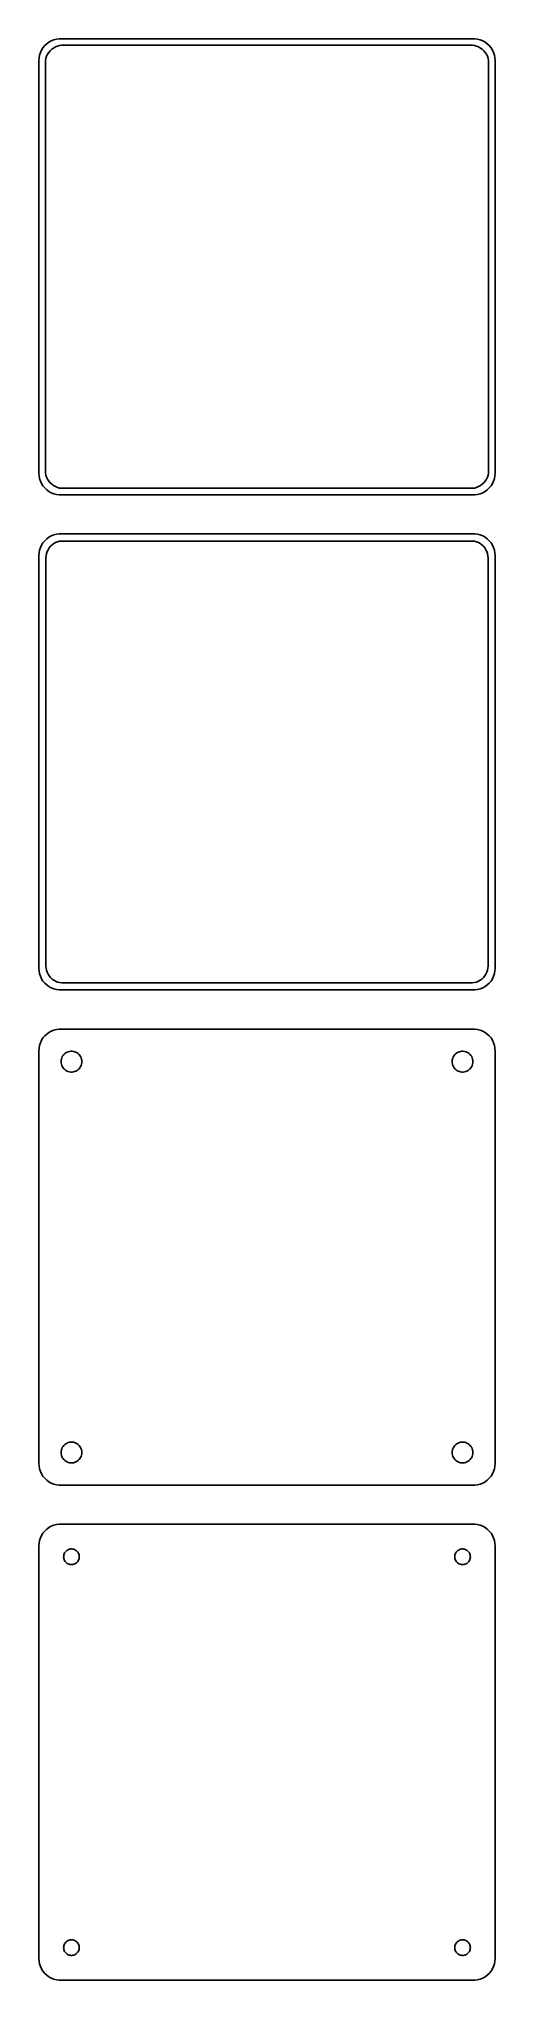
# Model space of a CAD drawing. Header units: metres. Extents: x -52 to 52, y 290 to 736.
import ezdxf

# ---------------------------------------------------------------- set-up
doc = ezdxf.new("R2010")
doc.units = ezdxf.units.M

msp = doc.modelspace()

# ---------------------------------------------------------------- linework, layer by layer
for p, q in [((-52.1489, 733.341), (-52.3429, 732.743)), ((-51.8815, 733.909), (-52.1489, 733.341)), ((-51.5451, 734.439), (-51.8815, 733.909)), ((-51.1448, 734.923), (-51.5451, 734.439)), ((-50.6871, 735.353), (-51.1448, 734.923)), ((-50.1791, 735.722), (-50.6871, 735.353)), ((-50.5052, 732.927), (-50.2361, 733.351)), ((-50.2361, 733.351), (-49.9159, 733.738)), ((-49.6289, 736.024), (-50.1791, 735.722)), ((-49.9159, 733.738), (-49.5497, 734.082)), ((-49.0451, 736.255), (-49.6289, 736.024)), ((-49.5497, 734.082), (-49.1433, 734.377)), ((-49.1433, 734.377), (-48.7031, 734.619)), ((-48.4369, 736.411), (-49.0451, 736.255)), ((-48.7031, 734.619), (-48.2361, 734.804)), ((-47.8139, 736.49), (-48.4369, 736.411)), ((-48.2361, 734.804), (-47.7495, 734.929)), ((47.8139, 736.49), (-47.8139, 736.49)), ((-47.7495, 734.929), (-47.2512, 734.992)), ((-47.2512, 734.992), (47.2512, 734.992)), ((47.2512, 734.992), (47.7495, 734.929)), ((47.7495, 734.929), (48.2361, 734.804)), ((48.4369, 736.411), (47.8139, 736.49)), ((48.2361, 734.804), (48.7031, 734.619)), ((49.0451, 736.255), (48.4369, 736.411)), ((48.7031, 734.619), (49.1433, 734.377)), ((49.6289, 736.024), (49.0451, 736.255)), ((49.1433, 734.377), (49.5497, 734.082)), ((49.5497, 734.082), (49.9159, 733.738)), ((50.1791, 735.722), (49.6289, 736.024)), ((49.9159, 733.738), (50.2361, 733.351)), ((50.6871, 735.353), (50.1791, 735.722)), ((50.2361, 733.351), (50.5052, 732.927)), ((51.1448, 734.923), (50.6871, 735.353)), ((51.5451, 734.439), (51.1448, 734.923)), ((51.8815, 733.909), (51.5451, 734.439)), ((52.1489, 733.341), (51.8815, 733.909)), ((52.3429, 732.743), (52.1489, 733.341)), ((-52.4606, 732.127), (-52.5, 731.5)), ((-52.5, 731.5), (-52.5, 636.5)), ((-52.3429, 732.743), (-52.4606, 732.127)), ((-51, 731), (-50.9685, 731.501)), ((-51, 637), (-51, 731)), ((-50.9685, 731.501), (-50.8743, 731.995)), ((-50.8743, 731.995), (-50.7191, 732.472)), ((-50.7191, 732.472), (-50.5052, 732.927)), ((50.5052, 732.927), (50.7191, 732.472)), ((50.7191, 732.472), (50.8743, 731.995)), ((50.8743, 731.995), (50.9685, 731.501)), ((50.9685, 731.501), (51, 731)), ((51, 731), (51, 637)), ((52.4606, 732.127), (52.3429, 732.743)), ((52.5, 731.5), (52.4606, 732.127)), ((52.5, 636.5), (52.5, 731.5)), ((-52.5, 636.5), (-52.4606, 635.873)), ((-52.4606, 635.873), (-52.3429, 635.257)), ((-52.3429, 635.257), (-52.1489, 634.659)), ((-50.9685, 636.499), (-51, 637)), ((-50.8743, 636.005), (-50.9685, 636.499)), ((-50.7191, 635.528), (-50.8743, 636.005)), ((-50.5052, 635.073), (-50.7191, 635.528)), ((-50.2361, 634.649), (-50.5052, 635.073)), ((50.5052, 635.073), (50.2361, 634.649)), ((50.7191, 635.528), (50.5052, 635.073)), ((50.8743, 636.005), (50.7191, 635.528)), ((50.9685, 636.499), (50.8743, 636.005)), ((51, 637), (50.9685, 636.499)), ((52.1489, 634.659), (52.3429, 635.257)), ((52.3429, 635.257), (52.4606, 635.873)), ((52.4606, 635.873), (52.5, 636.5)), ((-52.1489, 634.659), (-51.8815, 634.091)), ((-51.8815, 634.091), (-51.5451, 633.561)), ((-51.5451, 633.561), (-51.1448, 633.077)), ((-51.1448, 633.077), (-50.6871, 632.647)), ((-50.6871, 632.647), (-50.1791, 632.278)), ((-49.9159, 634.262), (-50.2361, 634.649)), ((-50.1791, 632.278), (-49.6289, 631.976)), ((-49.5497, 633.918), (-49.9159, 634.262)), ((-49.6289, 631.976), (-49.0451, 631.745)), ((-49.1433, 633.623), (-49.5497, 633.918)), ((-48.7031, 633.381), (-49.1433, 633.623)), ((-49.0451, 631.745), (-48.4369, 631.589)), ((-48.2361, 633.196), (-48.7031, 633.381)), ((-48.4369, 631.589), (-47.8139, 631.51)), ((-47.7495, 633.071), (-48.2361, 633.196)), ((-47.8139, 631.51), (47.8139, 631.51)), ((-47.2512, 633.008), (-47.7495, 633.071)), ((47.2512, 633.008), (-47.2512, 633.008)), ((47.7495, 633.071), (47.2512, 633.008)), ((48.2361, 633.196), (47.7495, 633.071)), ((47.8139, 631.51), (48.4369, 631.589)), ((48.7031, 633.381), (48.2361, 633.196)), ((48.4369, 631.589), (49.0451, 631.745)), ((49.1433, 633.623), (48.7031, 633.381)), ((49.0451, 631.745), (49.6289, 631.976)), ((49.5497, 633.918), (49.1433, 633.623)), ((49.9159, 634.262), (49.5497, 633.918)), ((49.6289, 631.976), (50.1791, 632.278)), ((50.2361, 634.649), (49.9159, 634.262)), ((50.1791, 632.278), (50.6871, 632.647)), ((50.6871, 632.647), (51.1448, 633.077)), ((51.1448, 633.077), (51.5451, 633.561)), ((51.5451, 633.561), (51.8815, 634.091)), ((51.8815, 634.091), (52.1489, 634.659)), ((-50.6871, 621.353), (-51.1448, 620.923)), ((-50.1791, 621.722), (-50.6871, 621.353)), ((-49.6289, 622.024), (-50.1791, 621.722)), ((-49.0451, 622.255), (-49.6289, 622.024)), ((-48.4369, 622.411), (-49.0451, 622.255)), ((-47.8139, 622.49), (-48.4369, 622.411)), ((47.8139, 622.49), (-47.8139, 622.49)), ((48.4369, 622.411), (47.8139, 622.49)), ((49.0451, 622.255), (48.4369, 622.411)), ((49.6289, 622.024), (49.0451, 622.255)), ((50.1791, 621.722), (49.6289, 622.024)), ((50.6871, 621.353), (50.1791, 621.722)), ((51.1448, 620.923), (50.6871, 621.353)), ((-52.4606, 618.127), (-52.5, 617.5)), ((-52.5, 617.5), (-52.5, 522.5)), ((-52.3429, 618.743), (-52.4606, 618.127)), ((-52.1489, 619.341), (-52.3429, 618.743)), ((-51.8815, 619.909), (-52.1489, 619.341)), ((-51.5451, 620.439), (-51.8815, 619.909)), ((-51.1448, 620.923), (-51.5451, 620.439)), ((-50.8726, 617), (-50.8421, 617.485)), ((-50.8726, 523), (-50.8726, 617)), ((-50.8421, 617.485), (-50.751, 617.963)), ((-50.751, 617.963), (-50.6007, 618.426)), ((-50.6007, 618.426), (-50.3936, 618.866)), ((-50.3936, 618.866), (-50.133, 619.276)), ((-50.133, 619.276), (-49.823, 619.651)), ((-49.823, 619.651), (-49.4685, 619.984)), ((-49.4685, 619.984), (-49.0751, 620.27)), ((-49.0751, 620.27), (-48.6489, 620.504)), ((-48.6489, 620.504), (-48.1967, 620.683)), ((-48.1967, 620.683), (-47.7256, 620.804)), ((-47.7256, 620.804), (-47.2432, 620.865)), ((-47.2432, 620.865), (47.2432, 620.865)), ((47.2432, 620.865), (47.7256, 620.804)), ((47.7256, 620.804), (48.1967, 620.683)), ((48.1967, 620.683), (48.6489, 620.504)), ((48.6489, 620.504), (49.0751, 620.27)), ((49.0751, 620.27), (49.4685, 619.984)), ((49.4685, 619.984), (49.823, 619.651)), ((49.823, 619.651), (50.133, 619.276)), ((50.133, 619.276), (50.3936, 618.866)), ((50.3936, 618.866), (50.6007, 618.426)), ((50.6007, 618.426), (50.751, 617.963)), ((50.751, 617.963), (50.8421, 617.485)), ((50.8421, 617.485), (50.8726, 617)), ((50.8726, 617), (50.8726, 523)), ((51.5451, 620.439), (51.1448, 620.923)), ((51.8815, 619.909), (51.5451, 620.439)), ((52.1489, 619.341), (51.8815, 619.909)), ((52.3429, 618.743), (52.1489, 619.341)), ((52.4606, 618.127), (52.3429, 618.743)), ((52.5, 617.5), (52.4606, 618.127)), ((52.5, 522.5), (52.5, 617.5)), ((-50.8421, 522.515), (-50.8726, 523)), ((50.8726, 523), (50.8421, 522.515)), ((-52.5, 522.5), (-52.4606, 521.873)), ((-52.4606, 521.873), (-52.3429, 521.257)), ((-52.3429, 521.257), (-52.1489, 520.659)), ((-52.1489, 520.659), (-51.8815, 520.091)), ((-51.8815, 520.091), (-51.5451, 519.561)), ((-51.5451, 519.561), (-51.1448, 519.077)), ((-51.1448, 519.077), (-50.6871, 518.647)), ((-50.751, 522.037), (-50.8421, 522.515)), ((-50.6007, 521.574), (-50.751, 522.037)), ((-50.6871, 518.647), (-50.1791, 518.278)), ((-50.3936, 521.134), (-50.6007, 521.574)), ((-50.133, 520.724), (-50.3936, 521.134)), ((-49.823, 520.349), (-50.133, 520.724)), ((-49.4685, 520.016), (-49.823, 520.349)), ((-49.0751, 519.73), (-49.4685, 520.016)), ((-48.6489, 519.496), (-49.0751, 519.73)), ((-48.1967, 519.317), (-48.6489, 519.496)), ((-47.7256, 519.196), (-48.1967, 519.317)), ((-47.2432, 519.135), (-47.7256, 519.196)), ((47.2432, 519.135), (-47.2432, 519.135)), ((47.7256, 519.196), (47.2432, 519.135)), ((48.1967, 519.317), (47.7256, 519.196)), ((48.6489, 519.496), (48.1967, 519.317)), ((49.0751, 519.73), (48.6489, 519.496)), ((49.4685, 520.016), (49.0751, 519.73)), ((49.823, 520.349), (49.4685, 520.016)), ((50.133, 520.724), (49.823, 520.349)), ((50.3936, 521.134), (50.133, 520.724)), ((50.1791, 518.278), (50.6871, 518.647)), ((50.6007, 521.574), (50.3936, 521.134)), ((50.751, 522.037), (50.6007, 521.574)), ((50.6871, 518.647), (51.1448, 519.077)), ((50.8421, 522.515), (50.751, 522.037)), ((51.1448, 519.077), (51.5451, 519.561)), ((51.5451, 519.561), (51.8815, 520.091)), ((51.8815, 520.091), (52.1489, 520.659)), ((52.1489, 520.659), (52.3429, 521.257)), ((52.3429, 521.257), (52.4606, 521.873)), ((52.4606, 521.873), (52.5, 522.5)), ((-50.1791, 518.278), (-49.6289, 517.976)), ((-49.6289, 517.976), (-49.0451, 517.745)), ((-49.0451, 517.745), (-48.4369, 517.589)), ((-48.4369, 517.589), (-47.8139, 517.51)), ((-47.8139, 517.51), (47.8139, 517.51)), ((47.8139, 517.51), (48.4369, 517.589)), ((48.4369, 517.589), (49.0451, 517.745)), ((49.0451, 517.745), (49.6289, 517.976)), ((49.6289, 517.976), (50.1791, 518.278)), ((-52.1489, 505.341), (-52.3429, 504.743)), ((-51.8815, 505.909), (-52.1489, 505.341)), ((-51.5451, 506.439), (-51.8815, 505.909)), ((-51.1448, 506.923), (-51.5451, 506.439)), ((-50.6871, 507.353), (-51.1448, 506.923)), ((-50.1791, 507.722), (-50.6871, 507.353)), ((-49.6289, 508.024), (-50.1791, 507.722)), ((-49.0451, 508.255), (-49.6289, 508.024)), ((-48.4369, 508.411), (-49.0451, 508.255)), ((-47.8139, 508.49), (-48.4369, 508.411)), ((47.8139, 508.49), (-47.8139, 508.49)), ((48.4369, 508.411), (47.8139, 508.49)), ((49.0451, 508.255), (48.4369, 508.411)), ((49.6289, 508.024), (49.0451, 508.255)), ((50.1791, 507.722), (49.6289, 508.024)), ((50.6871, 507.353), (50.1791, 507.722)), ((51.1448, 506.923), (50.6871, 507.353)), ((51.5451, 506.439), (51.1448, 506.923)), ((51.8815, 505.909), (51.5451, 506.439)), ((52.1489, 505.341), (51.8815, 505.909)), ((52.3429, 504.743), (52.1489, 505.341)), ((-52.4606, 504.127), (-52.5, 503.5)), ((-52.5, 503.5), (-52.5, 408.5)), ((-52.3429, 504.743), (-52.4606, 504.127)), ((-47.4, 501), (-47.3811, 501.301)), ((-47.3811, 500.699), (-47.4, 501)), ((-47.3811, 501.301), (-47.3246, 501.597)), ((-47.3246, 500.403), (-47.3811, 500.699)), ((-47.3246, 501.597), (-47.2315, 501.883)), ((-47.2315, 501.883), (-47.1031, 502.156)), ((-47.1031, 502.156), (-46.9416, 502.411)), ((-46.9416, 502.411), (-46.7495, 502.643)), ((-46.7495, 502.643), (-46.5298, 502.849)), ((-46.5298, 502.849), (-46.286, 503.026)), ((-46.286, 503.026), (-46.0219, 503.172)), ((-46.0219, 503.172), (-45.7416, 503.283)), ((-45.7416, 503.283), (-45.4497, 503.357)), ((-45.4497, 503.357), (-45.1507, 503.395)), ((-45.1507, 503.395), (-44.8493, 503.395)), ((-44.8493, 503.395), (-44.5503, 503.357)), ((-44.5503, 503.357), (-44.2584, 503.283)), ((-44.2584, 503.283), (-43.9781, 503.172)), ((-43.9781, 503.172), (-43.714, 503.026)), ((-43.714, 503.026), (-43.4702, 502.849)), ((-43.4702, 502.849), (-43.2505, 502.643)), ((-43.2505, 502.643), (-43.0583, 502.411)), ((-43.0583, 502.411), (-42.8969, 502.156)), ((-42.8969, 502.156), (-42.7685, 501.883)), ((-42.7685, 501.883), (-42.6754, 501.597)), ((-42.6754, 501.597), (-42.6189, 501.301)), ((-42.6189, 500.699), (-42.6754, 500.403)), ((-42.6189, 501.301), (-42.6, 501)), ((-42.6, 501), (-42.6189, 500.699)), ((42.6, 501), (42.6189, 501.301)), ((42.6189, 500.699), (42.6, 501)), ((42.6189, 501.301), (42.6754, 501.597)), ((42.6754, 500.403), (42.6189, 500.699)), ((42.6754, 501.597), (42.7685, 501.883)), ((42.7685, 501.883), (42.8969, 502.156)), ((42.8969, 502.156), (43.0583, 502.411)), ((43.0583, 502.411), (43.2505, 502.643)), ((43.2505, 502.643), (43.4702, 502.849)), ((43.4702, 502.849), (43.714, 503.026)), ((43.714, 503.026), (43.9781, 503.172)), ((43.9781, 503.172), (44.2584, 503.283)), ((44.2584, 503.283), (44.5503, 503.357)), ((44.5503, 503.357), (44.8493, 503.395)), ((44.8493, 503.395), (45.1507, 503.395)), ((45.1507, 503.395), (45.4497, 503.357)), ((45.4497, 503.357), (45.7416, 503.283)), ((45.7416, 503.283), (46.0219, 503.172)), ((46.0219, 503.172), (46.286, 503.026)), ((46.286, 503.026), (46.5298, 502.849)), ((46.5298, 502.849), (46.7495, 502.643)), ((46.7495, 502.643), (46.9416, 502.411)), ((46.9416, 502.411), (47.1031, 502.156)), ((47.1031, 502.156), (47.2315, 501.883)), ((47.2315, 501.883), (47.3246, 501.597)), ((47.3246, 501.597), (47.3811, 501.301)), ((47.3811, 500.699), (47.3246, 500.403)), ((47.3811, 501.301), (47.4, 501)), ((47.4, 501), (47.3811, 500.699)), ((52.4606, 504.127), (52.3429, 504.743)), ((52.5, 503.5), (52.4606, 504.127)), ((52.5, 408.5), (52.5, 503.5)), ((-47.2315, 500.117), (-47.3246, 500.403)), ((-47.1031, 499.844), (-47.2315, 500.117)), ((-46.9416, 499.589), (-47.1031, 499.844)), ((-46.7495, 499.357), (-46.9416, 499.589)), ((-46.5298, 499.151), (-46.7495, 499.357)), ((-46.286, 498.974), (-46.5298, 499.151)), ((-46.0219, 498.828), (-46.286, 498.974)), ((-45.7416, 498.717), (-46.0219, 498.828)), ((-45.4497, 498.643), (-45.7416, 498.717)), ((-45.1507, 498.605), (-45.4497, 498.643)), ((-44.8493, 498.605), (-45.1507, 498.605)), ((-44.5503, 498.643), (-44.8493, 498.605)), ((-44.2584, 498.717), (-44.5503, 498.643)), ((-43.9781, 498.828), (-44.2584, 498.717)), ((-43.714, 498.974), (-43.9781, 498.828)), ((-43.4702, 499.151), (-43.714, 498.974)), ((-43.2505, 499.357), (-43.4702, 499.151)), ((-43.0583, 499.589), (-43.2505, 499.357)), ((-42.8969, 499.844), (-43.0583, 499.589)), ((-42.7685, 500.117), (-42.8969, 499.844)), ((-42.6754, 500.403), (-42.7685, 500.117)), ((42.7685, 500.117), (42.6754, 500.403)), ((42.8969, 499.844), (42.7685, 500.117)), ((43.0583, 499.589), (42.8969, 499.844)), ((43.2505, 499.357), (43.0583, 499.589)), ((43.4702, 499.151), (43.2505, 499.357)), ((43.714, 498.974), (43.4702, 499.151)), ((43.9781, 498.828), (43.714, 498.974)), ((44.2584, 498.717), (43.9781, 498.828)), ((44.5503, 498.643), (44.2584, 498.717)), ((44.8493, 498.605), (44.5503, 498.643)), ((45.1507, 498.605), (44.8493, 498.605)), ((45.4497, 498.643), (45.1507, 498.605)), ((45.7416, 498.717), (45.4497, 498.643)), ((46.0219, 498.828), (45.7416, 498.717)), ((46.286, 498.974), (46.0219, 498.828)), ((46.5298, 499.151), (46.286, 498.974)), ((46.7495, 499.357), (46.5298, 499.151)), ((46.9416, 499.589), (46.7495, 499.357)), ((47.1031, 499.844), (46.9416, 499.589)), ((47.2315, 500.117), (47.1031, 499.844)), ((47.3246, 500.403), (47.2315, 500.117)), ((-47.4, 411), (-47.3811, 411.301)), ((-47.3811, 411.301), (-47.3246, 411.597)), ((-47.3246, 411.597), (-47.2315, 411.883)), ((-47.2315, 411.883), (-47.1031, 412.156)), ((-47.1031, 412.156), (-46.9416, 412.411)), ((-46.9416, 412.411), (-46.7495, 412.643)), ((-46.7495, 412.643), (-46.5298, 412.849)), ((-46.5298, 412.849), (-46.286, 413.026)), ((-46.286, 413.026), (-46.0219, 413.172)), ((-46.0219, 413.172), (-45.7416, 413.283)), ((-45.7416, 413.283), (-45.4497, 413.357)), ((-45.4497, 413.357), (-45.1507, 413.395)), ((-45.1507, 413.395), (-44.8493, 413.395)), ((-44.8493, 413.395), (-44.5503, 413.357)), ((-44.5503, 413.357), (-44.2584, 413.283)), ((-44.2584, 413.283), (-43.9781, 413.172)), ((-43.9781, 413.172), (-43.714, 413.026)), ((-43.714, 413.026), (-43.4702, 412.849)), ((-43.4702, 412.849), (-43.2505, 412.643)), ((-43.2505, 412.643), (-43.0583, 412.411)), ((-43.0583, 412.411), (-42.8969, 412.156)), ((-42.8969, 412.156), (-42.7685, 411.883)), ((-42.7685, 411.883), (-42.6754, 411.597)), ((-42.6754, 411.597), (-42.6189, 411.301)), ((-42.6189, 411.301), (-42.6, 411)), ((42.6, 411), (42.6189, 411.301)), ((42.6189, 411.301), (42.6754, 411.597)), ((42.6754, 411.597), (42.7685, 411.883)), ((42.7685, 411.883), (42.8969, 412.156)), ((42.8969, 412.156), (43.0583, 412.411)), ((43.0583, 412.411), (43.2505, 412.643)), ((43.2505, 412.643), (43.4702, 412.849)), ((43.4702, 412.849), (43.714, 413.026)), ((43.714, 413.026), (43.9781, 413.172)), ((43.9781, 413.172), (44.2584, 413.283)), ((44.2584, 413.283), (44.5503, 413.357)), ((44.5503, 413.357), (44.8493, 413.395)), ((44.8493, 413.395), (45.1507, 413.395)), ((45.1507, 413.395), (45.4497, 413.357)), ((45.4497, 413.357), (45.7416, 413.283)), ((45.7416, 413.283), (46.0219, 413.172)), ((46.0219, 413.172), (46.286, 413.026)), ((46.286, 413.026), (46.5298, 412.849)), ((46.5298, 412.849), (46.7495, 412.643)), ((46.7495, 412.643), (46.9416, 412.411)), ((46.9416, 412.411), (47.1031, 412.156)), ((47.1031, 412.156), (47.2315, 411.883)), ((47.2315, 411.883), (47.3246, 411.597)), ((47.3246, 411.597), (47.3811, 411.301)), ((47.3811, 411.301), (47.4, 411)), ((-52.5, 408.5), (-52.4606, 407.873)), ((-52.4606, 407.873), (-52.3429, 407.257)), ((-52.3429, 407.257), (-52.1489, 406.659)), ((-47.3811, 410.699), (-47.4, 411)), ((-47.3246, 410.403), (-47.3811, 410.699)), ((-47.2315, 410.117), (-47.3246, 410.403)), ((-47.1031, 409.844), (-47.2315, 410.117)), ((-46.9416, 409.589), (-47.1031, 409.844)), ((-46.7495, 409.357), (-46.9416, 409.589)), ((-46.5298, 409.151), (-46.7495, 409.357)), ((-46.286, 408.974), (-46.5298, 409.151)), ((-46.0219, 408.828), (-46.286, 408.974)), ((-45.7416, 408.717), (-46.0219, 408.828)), ((-45.4497, 408.643), (-45.7416, 408.717)), ((-45.1507, 408.605), (-45.4497, 408.643)), ((-44.8493, 408.605), (-45.1507, 408.605)), ((-44.5503, 408.643), (-44.8493, 408.605)), ((-44.2584, 408.717), (-44.5503, 408.643)), ((-43.9781, 408.828), (-44.2584, 408.717)), ((-43.714, 408.974), (-43.9781, 408.828)), ((-43.4702, 409.151), (-43.714, 408.974)), ((-43.2505, 409.357), (-43.4702, 409.151)), ((-43.0583, 409.589), (-43.2505, 409.357)), ((-42.8969, 409.844), (-43.0583, 409.589)), ((-42.7685, 410.117), (-42.8969, 409.844)), ((-42.6754, 410.403), (-42.7685, 410.117)), ((-42.6189, 410.699), (-42.6754, 410.403)), ((-42.6, 411), (-42.6189, 410.699)), ((42.6189, 410.699), (42.6, 411)), ((42.6754, 410.403), (42.6189, 410.699)), ((42.7685, 410.117), (42.6754, 410.403)), ((42.8969, 409.844), (42.7685, 410.117)), ((43.0583, 409.589), (42.8969, 409.844)), ((43.2505, 409.357), (43.0583, 409.589)), ((43.4702, 409.151), (43.2505, 409.357)), ((43.714, 408.974), (43.4702, 409.151)), ((43.9781, 408.828), (43.714, 408.974)), ((44.2584, 408.717), (43.9781, 408.828)), ((44.5503, 408.643), (44.2584, 408.717)), ((44.8493, 408.605), (44.5503, 408.643)), ((45.1507, 408.605), (44.8493, 408.605)), ((45.4497, 408.643), (45.1507, 408.605)), ((45.7416, 408.717), (45.4497, 408.643)), ((46.0219, 408.828), (45.7416, 408.717)), ((46.286, 408.974), (46.0219, 408.828)), ((46.5298, 409.151), (46.286, 408.974)), ((46.7495, 409.357), (46.5298, 409.151)), ((46.9416, 409.589), (46.7495, 409.357)), ((47.1031, 409.844), (46.9416, 409.589)), ((47.2315, 410.117), (47.1031, 409.844)), ((47.3246, 410.403), (47.2315, 410.117)), ((47.3811, 410.699), (47.3246, 410.403)), ((47.4, 411), (47.3811, 410.699)), ((52.1489, 406.659), (52.3429, 407.257)), ((52.3429, 407.257), (52.4606, 407.873)), ((52.4606, 407.873), (52.5, 408.5)), ((-52.1489, 406.659), (-51.8815, 406.091)), ((-51.8815, 406.091), (-51.5451, 405.561)), ((-51.5451, 405.561), (-51.1448, 405.077)), ((-51.1448, 405.077), (-50.6871, 404.647)), ((-50.6871, 404.647), (-50.1791, 404.278)), ((-50.1791, 404.278), (-49.6289, 403.976)), ((-49.6289, 403.976), (-49.0451, 403.745)), ((-49.0451, 403.745), (-48.4369, 403.589)), ((-48.4369, 403.589), (-47.8139, 403.51)), ((-47.8139, 403.51), (47.8139, 403.51)), ((47.8139, 403.51), (48.4369, 403.589)), ((48.4369, 403.589), (49.0451, 403.745)), ((49.0451, 403.745), (49.6289, 403.976)), ((49.6289, 403.976), (50.1791, 404.278)), ((50.1791, 404.278), (50.6871, 404.647)), ((50.6871, 404.647), (51.1448, 405.077)), ((51.1448, 405.077), (51.5451, 405.561)), ((51.5451, 405.561), (51.8815, 406.091)), ((51.8815, 406.091), (52.1489, 406.659)), ((-50.6871, 393.353), (-51.1448, 392.923)), ((-50.1791, 393.722), (-50.6871, 393.353)), ((-49.6289, 394.024), (-50.1791, 393.722)), ((-49.0451, 394.255), (-49.6289, 394.024)), ((-48.4369, 394.411), (-49.0451, 394.255)), ((-47.8139, 394.49), (-48.4369, 394.411)), ((47.8139, 394.49), (-47.8139, 394.49)), ((48.4369, 394.411), (47.8139, 394.49)), ((49.0451, 394.255), (48.4369, 394.411)), ((49.6289, 394.024), (49.0451, 394.255)), ((50.1791, 393.722), (49.6289, 394.024)), ((50.6871, 393.353), (50.1791, 393.722)), ((51.1448, 392.923), (50.6871, 393.353)), ((-52.4606, 390.127), (-52.5, 389.5)), ((-52.5, 389.5), (-52.5, 294.5)), ((-52.3429, 390.743), (-52.4606, 390.127)), ((-52.1489, 391.341), (-52.3429, 390.743)), ((-51.8815, 391.909), (-52.1489, 391.341)), ((-51.5451, 392.439), (-51.8815, 391.909)), ((-51.1448, 392.923), (-51.5451, 392.439)), ((51.5451, 392.439), (51.1448, 392.923)), ((51.8815, 391.909), (51.5451, 392.439)), ((52.1489, 391.341), (51.8815, 391.909)), ((52.3429, 390.743), (52.1489, 391.341)), ((52.4606, 390.127), (52.3429, 390.743)), ((52.5, 389.5), (52.4606, 390.127)), ((52.5, 294.5), (52.5, 389.5)), ((-46.8, 387), (-46.7858, 387.226)), ((-46.7858, 386.774), (-46.8, 387)), ((-46.7858, 387.226), (-46.7434, 387.448)), ((-46.7434, 386.552), (-46.7858, 386.774)), ((-46.7434, 387.448), (-46.6736, 387.663)), ((-46.6736, 386.337), (-46.7434, 386.552)), ((-46.6736, 387.663), (-46.5773, 387.867)), ((-46.5773, 386.133), (-46.6736, 386.337)), ((-46.5773, 387.867), (-46.4562, 388.058)), ((-46.4562, 385.942), (-46.5773, 386.133)), ((-46.4562, 388.058), (-46.3121, 388.232)), ((-46.3121, 385.768), (-46.4562, 385.942)), ((-46.3121, 388.232), (-46.1474, 388.387)), ((-46.1474, 385.613), (-46.3121, 385.768)), ((-46.1474, 388.387), (-45.9645, 388.52)), ((-45.9645, 385.48), (-46.1474, 385.613)), ((-45.9645, 388.52), (-45.7664, 388.629)), ((-45.7664, 385.371), (-45.9645, 385.48)), ((-45.7664, 388.629), (-45.5562, 388.712)), ((-45.5562, 385.288), (-45.7664, 385.371)), ((-45.5562, 388.712), (-45.3373, 388.768)), ((-45.3373, 385.232), (-45.5562, 385.288)), ((-45.3373, 388.768), (-45.113, 388.796)), ((-45.113, 385.204), (-45.3373, 385.232)), ((-45.113, 388.796), (-44.887, 388.796)), ((-44.887, 385.204), (-45.113, 385.204)), ((-44.887, 388.796), (-44.6627, 388.768)), ((-44.6627, 385.232), (-44.887, 385.204)), ((-44.6627, 388.768), (-44.4438, 388.712)), ((-44.4438, 385.288), (-44.6627, 385.232)), ((-44.4438, 388.712), (-44.2336, 388.629)), ((-44.2336, 385.371), (-44.4438, 385.288)), ((-44.2336, 388.629), (-44.0355, 388.52)), ((-44.0355, 385.48), (-44.2336, 385.371)), ((-44.0355, 388.52), (-43.8526, 388.387)), ((-43.8526, 385.613), (-44.0355, 385.48)), ((-43.8526, 388.387), (-43.6879, 388.232)), ((-43.6879, 385.768), (-43.8526, 385.613)), ((-43.6879, 388.232), (-43.5438, 388.058)), ((-43.5438, 385.942), (-43.6879, 385.768)), ((-43.5438, 388.058), (-43.4226, 387.867)), ((-43.4226, 386.133), (-43.5438, 385.942)), ((-43.4226, 387.867), (-43.3264, 387.663)), ((-43.3264, 386.337), (-43.4226, 386.133)), ((-43.3264, 387.663), (-43.2565, 387.448)), ((-43.2565, 386.552), (-43.3264, 386.337)), ((-43.2565, 387.448), (-43.2142, 387.226)), ((-43.2142, 386.774), (-43.2565, 386.552)), ((-43.2142, 387.226), (-43.2, 387)), ((-43.2, 387), (-43.2142, 386.774)), ((43.2, 387), (43.2142, 387.226)), ((43.2142, 386.774), (43.2, 387)), ((43.2142, 387.226), (43.2565, 387.448)), ((43.2565, 386.552), (43.2142, 386.774)), ((43.2565, 387.448), (43.3264, 387.663)), ((43.3264, 386.337), (43.2565, 386.552)), ((43.3264, 387.663), (43.4226, 387.867)), ((43.4226, 386.133), (43.3264, 386.337)), ((43.4226, 387.867), (43.5438, 388.058)), ((43.5438, 385.942), (43.4226, 386.133)), ((43.5438, 388.058), (43.6879, 388.232)), ((43.6879, 385.768), (43.5438, 385.942)), ((43.6879, 388.232), (43.8526, 388.387)), ((43.8526, 385.613), (43.6879, 385.768)), ((43.8526, 388.387), (44.0355, 388.52)), ((44.0355, 385.48), (43.8526, 385.613)), ((44.0355, 388.52), (44.2336, 388.629)), ((44.2336, 385.371), (44.0355, 385.48)), ((44.2336, 388.629), (44.4438, 388.712)), ((44.4438, 385.288), (44.2336, 385.371)), ((44.4438, 388.712), (44.6627, 388.768)), ((44.6627, 385.232), (44.4438, 385.288)), ((44.6627, 388.768), (44.887, 388.796)), ((44.887, 385.204), (44.6627, 385.232)), ((44.887, 388.796), (45.113, 388.796)), ((45.113, 385.204), (44.887, 385.204)), ((45.113, 388.796), (45.3373, 388.768)), ((45.3373, 385.232), (45.113, 385.204)), ((45.3373, 388.768), (45.5562, 388.712)), ((45.5562, 385.288), (45.3373, 385.232)), ((45.5562, 388.712), (45.7664, 388.629)), ((45.7664, 385.371), (45.5562, 385.288)), ((45.7664, 388.629), (45.9645, 388.52)), ((45.9645, 385.48), (45.7664, 385.371)), ((45.9645, 388.52), (46.1474, 388.387)), ((46.1474, 385.613), (45.9645, 385.48)), ((46.1474, 388.387), (46.3121, 388.232)), ((46.3121, 385.768), (46.1474, 385.613)), ((46.3121, 388.232), (46.4562, 388.058)), ((46.4562, 385.942), (46.3121, 385.768)), ((46.4562, 388.058), (46.5773, 387.867)), ((46.5773, 386.133), (46.4562, 385.942)), ((46.5773, 387.867), (46.6736, 387.663)), ((46.6736, 386.337), (46.5773, 386.133)), ((46.6736, 387.663), (46.7434, 387.448)), ((46.7434, 386.552), (46.6736, 386.337)), ((46.7434, 387.448), (46.7858, 387.226)), ((46.7858, 386.774), (46.7434, 386.552)), ((46.7858, 387.226), (46.8, 387)), ((46.8, 387), (46.7858, 386.774)), ((-46.8, 297), (-46.7858, 297.226)), ((-46.7858, 296.774), (-46.8, 297)), ((-46.7858, 297.226), (-46.7434, 297.448)), ((-46.7434, 296.552), (-46.7858, 296.774)), ((-46.7434, 297.448), (-46.6736, 297.663)), ((-46.6736, 296.337), (-46.7434, 296.552)), ((-46.6736, 297.663), (-46.5773, 297.867)), ((-46.5773, 296.133), (-46.6736, 296.337)), ((-46.5773, 297.867), (-46.4562, 298.058)), ((-46.4562, 295.942), (-46.5773, 296.133)), ((-46.4562, 298.058), (-46.3121, 298.232)), ((-46.3121, 295.768), (-46.4562, 295.942)), ((-46.3121, 298.232), (-46.1474, 298.387)), ((-46.1474, 295.613), (-46.3121, 295.768)), ((-46.1474, 298.387), (-45.9645, 298.52)), ((-45.9645, 295.48), (-46.1474, 295.613)), ((-45.9645, 298.52), (-45.7664, 298.629)), ((-45.7664, 295.371), (-45.9645, 295.48)), ((-45.7664, 298.629), (-45.5562, 298.712)), ((-45.5562, 295.288), (-45.7664, 295.371)), ((-45.5562, 298.712), (-45.3373, 298.768)), ((-45.3373, 295.232), (-45.5562, 295.288)), ((-45.3373, 298.768), (-45.113, 298.796)), ((-45.113, 295.204), (-45.3373, 295.232)), ((-45.113, 298.796), (-44.887, 298.796)), ((-44.887, 295.204), (-45.113, 295.204)), ((-44.887, 298.796), (-44.6627, 298.768)), ((-44.6627, 295.232), (-44.887, 295.204)), ((-44.6627, 298.768), (-44.4438, 298.712)), ((-44.4438, 295.288), (-44.6627, 295.232)), ((-44.4438, 298.712), (-44.2336, 298.629)), ((-44.2336, 295.371), (-44.4438, 295.288)), ((-44.2336, 298.629), (-44.0355, 298.52)), ((-44.0355, 295.48), (-44.2336, 295.371)), ((-44.0355, 298.52), (-43.8526, 298.387)), ((-43.8526, 295.613), (-44.0355, 295.48)), ((-43.8526, 298.387), (-43.6879, 298.232)), ((-43.6879, 295.768), (-43.8526, 295.613)), ((-43.6879, 298.232), (-43.5438, 298.058)), ((-43.5438, 295.942), (-43.6879, 295.768)), ((-43.5438, 298.058), (-43.4226, 297.867)), ((-43.4226, 296.133), (-43.5438, 295.942)), ((-43.4226, 297.867), (-43.3264, 297.663)), ((-43.3264, 296.337), (-43.4226, 296.133)), ((-43.3264, 297.663), (-43.2565, 297.448)), ((-43.2565, 296.552), (-43.3264, 296.337)), ((-43.2565, 297.448), (-43.2142, 297.226)), ((-43.2142, 296.774), (-43.2565, 296.552)), ((-43.2142, 297.226), (-43.2, 297)), ((-43.2, 297), (-43.2142, 296.774)), ((43.2, 297), (43.2142, 297.226)), ((43.2142, 296.774), (43.2, 297)), ((43.2142, 297.226), (43.2565, 297.448)), ((43.2565, 296.552), (43.2142, 296.774)), ((43.2565, 297.448), (43.3264, 297.663)), ((43.3264, 296.337), (43.2565, 296.552)), ((43.3264, 297.663), (43.4226, 297.867)), ((43.4226, 296.133), (43.3264, 296.337)), ((43.4226, 297.867), (43.5438, 298.058)), ((43.5438, 295.942), (43.4226, 296.133)), ((43.5438, 298.058), (43.6879, 298.232)), ((43.6879, 295.768), (43.5438, 295.942)), ((43.6879, 298.232), (43.8526, 298.387)), ((43.8526, 295.613), (43.6879, 295.768)), ((43.8526, 298.387), (44.0355, 298.52)), ((44.0355, 295.48), (43.8526, 295.613)), ((44.0355, 298.52), (44.2336, 298.629)), ((44.2336, 295.371), (44.0355, 295.48)), ((44.2336, 298.629), (44.4438, 298.712)), ((44.4438, 295.288), (44.2336, 295.371)), ((44.4438, 298.712), (44.6627, 298.768)), ((44.6627, 295.232), (44.4438, 295.288)), ((44.6627, 298.768), (44.887, 298.796)), ((44.887, 295.204), (44.6627, 295.232)), ((44.887, 298.796), (45.113, 298.796)), ((45.113, 295.204), (44.887, 295.204)), ((45.113, 298.796), (45.3373, 298.768)), ((45.3373, 295.232), (45.113, 295.204)), ((45.3373, 298.768), (45.5562, 298.712)), ((45.5562, 295.288), (45.3373, 295.232)), ((45.5562, 298.712), (45.7664, 298.629)), ((45.7664, 295.371), (45.5562, 295.288)), ((45.7664, 298.629), (45.9645, 298.52)), ((45.9645, 295.48), (45.7664, 295.371)), ((45.9645, 298.52), (46.1474, 298.387)), ((46.1474, 295.613), (45.9645, 295.48)), ((46.1474, 298.387), (46.3121, 298.232)), ((46.3121, 295.768), (46.1474, 295.613)), ((46.3121, 298.232), (46.4562, 298.058)), ((46.4562, 295.942), (46.3121, 295.768)), ((46.4562, 298.058), (46.5773, 297.867)), ((46.5773, 296.133), (46.4562, 295.942)), ((46.5773, 297.867), (46.6736, 297.663)), ((46.6736, 296.337), (46.5773, 296.133)), ((46.6736, 297.663), (46.7434, 297.448)), ((46.7434, 296.552), (46.6736, 296.337)), ((46.7434, 297.448), (46.7858, 297.226)), ((46.7858, 296.774), (46.7434, 296.552)), ((46.7858, 297.226), (46.8, 297)), ((46.8, 297), (46.7858, 296.774)), ((-52.5, 294.5), (-52.4606, 293.873)), ((-52.4606, 293.873), (-52.3429, 293.257)), ((-52.3429, 293.257), (-52.1489, 292.659)), ((-52.1489, 292.659), (-51.8815, 292.091)), ((-51.8815, 292.091), (-51.5451, 291.561)), ((-51.5451, 291.561), (-51.1448, 291.077)), ((-51.1448, 291.077), (-50.6871, 290.647)), ((-50.6871, 290.647), (-50.1791, 290.278)), ((50.1791, 290.278), (50.6871, 290.647)), ((50.6871, 290.647), (51.1448, 291.077)), ((51.1448, 291.077), (51.5451, 291.561)), ((51.5451, 291.561), (51.8815, 292.091)), ((51.8815, 292.091), (52.1489, 292.659)), ((52.1489, 292.659), (52.3429, 293.257)), ((52.3429, 293.257), (52.4606, 293.873)), ((52.4606, 293.873), (52.5, 294.5)), ((-50.1791, 290.278), (-49.6289, 289.976)), ((-49.6289, 289.976), (-49.0451, 289.745)), ((-49.0451, 289.745), (-48.4369, 289.589)), ((-48.4369, 289.589), (-47.8139, 289.51)), ((-47.8139, 289.51), (47.8139, 289.51)), ((47.8139, 289.51), (48.4369, 289.589)), ((48.4369, 289.589), (49.0451, 289.745)), ((49.0451, 289.745), (49.6289, 289.976)), ((49.6289, 289.976), (50.1791, 290.278))]:
    msp.add_line(p, q)

doc.saveas('drawing.dxf')
